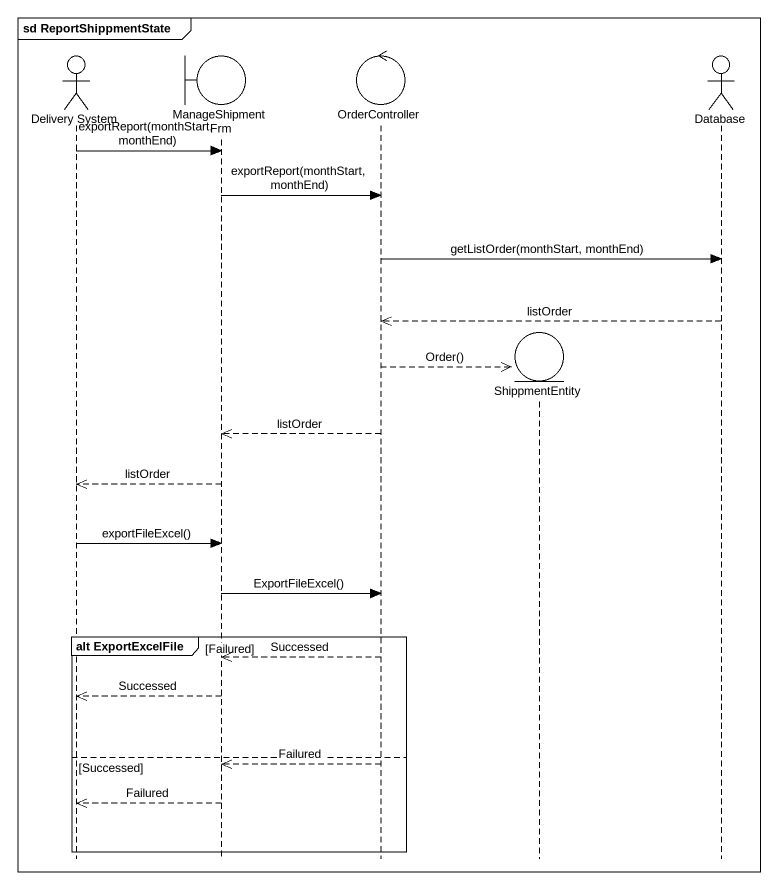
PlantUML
@startuml
mainframe sd ReportShippmentState
hide footbox
actor "Delivery System" as Delivery_System
boundary ManageShipmentFrm
control OrderController
entity ShippmentEntity
actor "Database" as Database_

Delivery_System -> ManageShipmentFrm : exportReport(monthStart, monthEnd)
ManageShipmentFrm -> OrderController : exportReport(monthStart, monthEnd)
OrderController -> Database_ : getListOrder(monthStart, monthEnd)
Database_ -->> OrderController : listOrder
OrderController -->> ShippmentEntity ** : Order()
OrderController -->> ManageShipmentFrm : listOrder
ManageShipmentFrm -->> Delivery_System : listOrder
Delivery_System -> ManageShipmentFrm : exportFileExcel()
ManageShipmentFrm -> OrderController : ExportFileExcel()
group alt ExportExcelFile [Failured]
  OrderController -->> ManageShipmentFrm : Successed
  ManageShipmentFrm -->> Delivery_System : Successed
else Successed
  OrderController -->> ManageShipmentFrm : Failured
  ManageShipmentFrm -->> Delivery_System : Failured
end
@enduml
